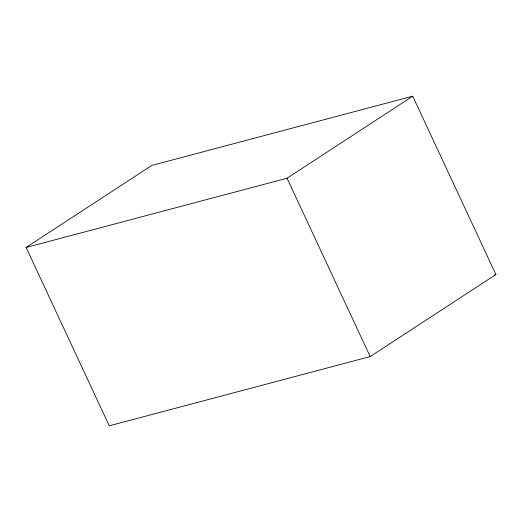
<?xml version="1.0" encoding="UTF-8"?>
<svg xmlns="http://www.w3.org/2000/svg" width="522" height="522" viewBox="0 0 522 522"><rect width="100%" height="100%" fill="white"/><g stroke="black" fill="none" stroke-linecap="round" stroke-linejoin="round"><path stroke-width="0.78" d="M26.1 247.474L151.811 165.415L412.739 96.178L495.9 274.526L370.189 356.585L109.261 425.822L26.1 247.474L287.028 178.237L412.739 96.178M494.321 274.944L495.9 274.526M287.028 178.237L370.189 356.585"/></g></svg>
